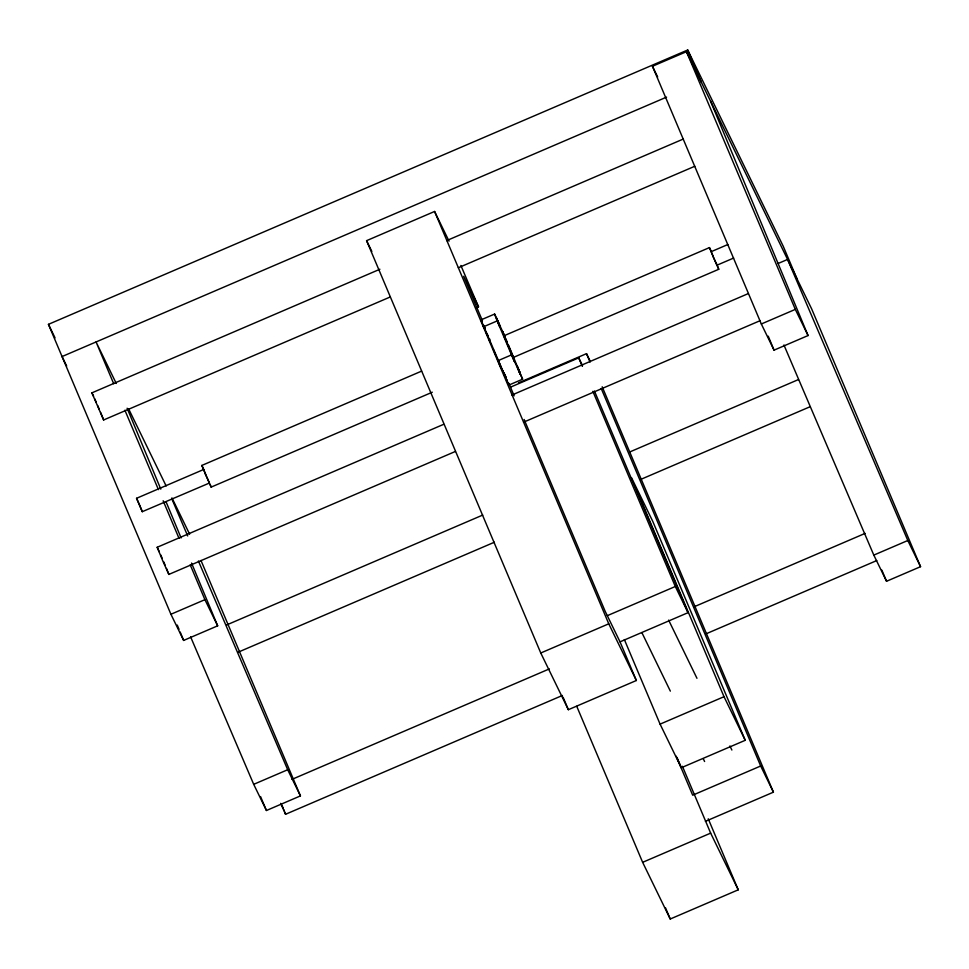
<?xml version="1.0" encoding="UTF-8"?>
<svg xmlns="http://www.w3.org/2000/svg" width="969" height="969" viewBox="0 0 969 969"><rect width="100%" height="100%" fill="white"/><g stroke="black" fill="none" stroke-linecap="round" stroke-linejoin="round"><path stroke-width="1.45" d="M191.547 563.062L217.662 625.829L183.65 640.424L170.919 614.261L48.45 324.336L687.711 49.988L783.218 246.223L796.833 278.442M710.568 101.212L808.061 335.553L774.049 350.148L761.319 323.985L652.452 66.267L686.464 51.684L811.683 308.966L920.55 566.683L886.55 581.267L873.808 555.104L783.933 344.988M666.575 97.118L62.052 356.556L66.667 366.028M524.132 419.48L605.177 611.318L620.027 641.853L636.367 680.504L568.355 709.696L540.763 652.997L366.585 240.663L434.584 211.472L449.047 241.172M390.18 296.998L103.622 419.977L92.176 393.523L91.934 392.833L379.884 269.249M446.661 240.603L683.133 139.112M458.337 267.747L694.809 166.256M475.731 308.021L478.516 306.822L460.869 265.47M508.531 345.17L522.606 379.206L508.931 385.056L480.975 319.891L494.65 314.053L504.679 336.11M484.185 327.958L483.664 326.723L497.17 320.933L494.578 314.053M203.962 470.207L203.611 469.517L136.544 498.296L142.273 511.693L209.413 483.034L201.843 465.435L421.576 371.139M503.626 335.928L709.441 247.604L711.185 251.262M727.828 244.539L711.198 251.674L713.051 256.264M714.541 259.765L716.999 265.191L733.642 258.057M497.921 360.722L511.523 354.884L497.17 320.933M206.942 477.608L211.145 487.116L432.295 392.215M512.952 357.609L718.768 269.273L716.866 264.464M778.059 263.52L787.579 259.438L907.82 540.508L920.55 566.683M518.5 382.852L586.511 353.661L590.327 361.51M510.724 387.055L578.723 357.864L582.551 365.713M455.418 451.445L168.86 574.423L163.143 561.754L157.184 547.279L443.729 424.301M511.898 395.049L748.371 293.559M523.575 422.193L760.059 320.703M761.319 323.985L795.319 309.39L808.061 335.553M170.919 614.261L204.919 599.666L217.662 625.829M226.758 624.908L482.719 515.072M630.165 451.784L798.48 379.557M238.447 652.064L494.396 542.216M640.461 479.534L810.157 406.701M607.297 615.678L675.308 586.499L688.038 612.662L620.027 641.853M540.763 652.997L608.762 623.818L636.367 680.504M253.696 784.333L287.696 769.737L300.438 795.9L266.439 810.496L253.696 784.333L190.602 636.839M292.008 779.355L549.35 668.913M694.01 606.836L865.111 533.398M873.808 555.104L907.82 540.508M280.647 803.362L285.564 814.275L562.42 695.463M705.698 633.98L876.788 560.554M660.083 724.134L724.013 696.699L745.234 740.304L681.304 767.739L660.083 724.134L624.363 639.564M705.408 821.349L773.419 792.17L760.689 766.007L692.678 795.186L676.205 756.183M642.641 862.325L710.652 833.134L738.245 889.821L670.233 919.012L642.641 862.325L576.737 706.304M718.744 269.273L714.165 258.88M480.975 319.891L481.932 321.551M91.934 392.833L93.569 396.164M522.606 379.206L511.523 354.884M201.843 465.435L204.096 470.231M211.145 487.116L210.152 484.439M157.184 547.279L159.364 551.87M285.564 814.275L284.753 811.998M136.568 498.296L139.015 503.723M502.754 370.812L503.153 371.515L502.996 370.921M652.452 66.267L657.672 76.987M668.634 620.112L696.965 678.3M729.899 745.973L731.874 750.03M641.89 632.636L670.342 691.127M703.288 758.788L704.596 761.501M478.516 306.822L463.654 276.298L482.441 320.787M366.585 240.663L371.842 251.455M116.256 383.458L96.064 341.96L113.712 383.748M128.707 409.039L166.147 485.966M172.022 498.03L189.621 534.173M48.45 324.336L55.039 337.866M504.364 336.582L505.927 340.022M488.158 336.098L486.826 333.433L487.686 335.868M501.821 368.85L502.354 369.976M483.688 325.305L484.875 327.91M503.856 372.532L504.328 373.562M504.679 336.618L505.358 338.157M485.941 332.016L486.438 333.045L485.99 331.882M483.446 325.099L483.955 326.226M501.179 367.445L498.66 361.8M506.315 378.455L505.806 377.304M503.383 333.3L502.536 331.471L504.268 335.674L503.577 333.748M513.703 359.753L514.648 361.825L511.45 354.351L513.497 359.305M498.611 361.837L501.058 367.663L498.502 361.849M94.756 398.84L96.149 402.014M506.448 341.209L507.005 342.493M160.672 554.825L162.138 558.18M496.649 357.173L497.678 359.547M507.599 343.838L508.81 346.66M518.912 370.885C514.212 360.383 523.66 381.859 518.96 371.357M484.355 327.134L484.984 328.588M484.948 328.842L484.112 326.904M505.394 376.372L504.57 374.446L505.333 375.887M505.309 376.723L503.747 373.283L506.932 380.684L506.448 379.424M714.201 259.159L712.99 256.325M484.863 329.206L483.24 325.584L483.664 326.723M495.595 354.727L493.463 349.761M206.603 477.002L205.392 474.168M97.663 405.502L99.177 409.051M139.391 504.607L142.322 511.693M498.369 322.265C504.159 336.4 492.361 307.948 498.127 322.035M171.634 498.405L187.707 535.966M198.415 561.015L287.696 769.737M713.79 257.996L709.441 247.604M509.415 348.077L510.009 349.47M505.515 377.207L506.29 379.036M163.664 561.729L165.142 565.206M687.711 49.988L701.314 82.208M686.464 51.684L795.319 309.39M881.838 570.123L886.55 581.267M602.185 386.788L773.419 792.17M586.511 353.661L590.036 362.018M601.216 388.484L760.689 766.007M745.234 740.304L652.706 521.261L631.473 477.644L724.013 696.699M594.409 391.004L688.038 612.662M578.723 357.864L582.26 366.234M592.858 391.331L675.308 586.499M505.661 338.375L507.393 342.457M708.23 818.781L738.245 889.821M682.406 766.273L710.652 833.134M677.21 758.037L681.304 767.739M508.87 383.336L514.151 395.849M504.679 374.095L506.412 378.164M434.584 211.472L608.762 623.818M665.533 907.868L670.233 919.012M563.11 697.268L568.355 709.696M200.995 560.482L300.438 795.9M124.892 410.214L158.431 489.624M163.143 500.767L179.035 538.376M190.215 564.842L204.919 599.666M260.552 796.566L266.439 810.496M504.813 336.606L505.309 337.818M510.578 350.814L512.044 354.339M489.854 339.598L489.502 338.75M205.452 474.107L203.599 469.517M281.882 805.057L283.214 808.243M505.927 377.292L506.266 378.104M504.377 373.986L503.783 372.532M483.919 326.456L483.301 324.954M100.594 412.406L103.126 418.596M768.247 336.195L774.049 350.148M127.133 408.228L160.793 489.139M166.014 501.688L181.094 537.952M177.266 625.078L179.011 629.269M180.173 632.054L183.65 640.424M166.486 568.403L168.86 574.423M488.885 338.847L489.648 340.7M283.808 809.66L284.317 810.92M512.431 355.284L513.255 357.513L503.928 335.843M716.6 264.065L717.012 265.191M508.459 383.373L509.004 385.044M103.392 419.286L103.622 419.977M496.843 319.746L500.028 327.207L496.843 319.746M497.896 360.25L497.896 360.25M517.192 366.137L520.365 373.537L517.192 366.137"/></g></svg>
